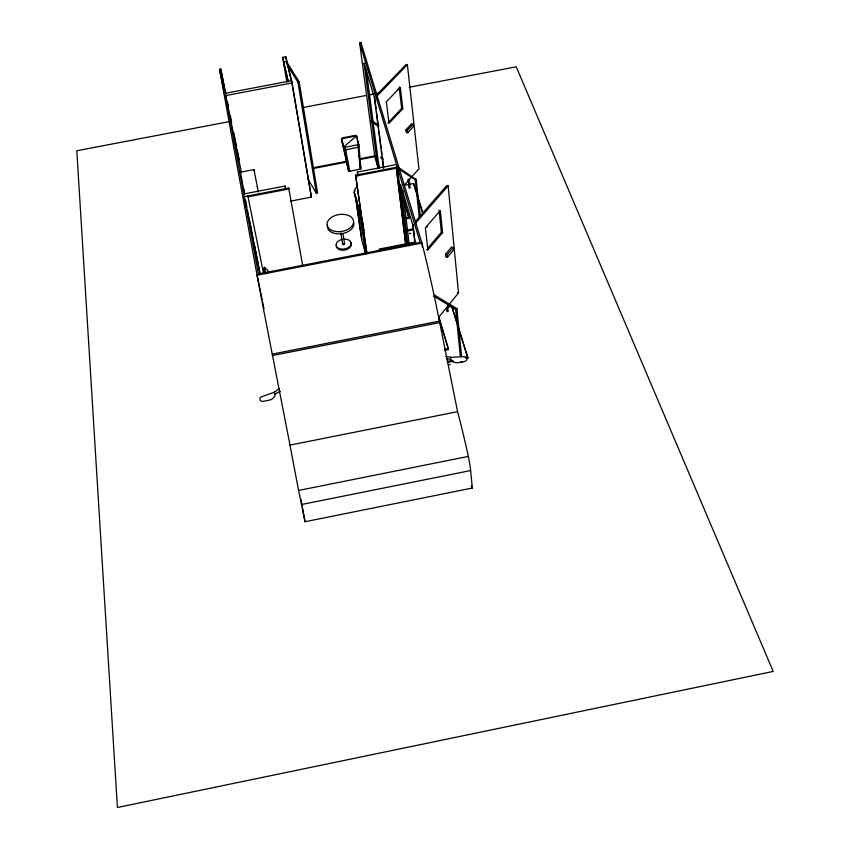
<?xml version="1.0" encoding="UTF-8"?>
<svg xmlns="http://www.w3.org/2000/svg" width="850" height="850" viewBox="0 0 850 850"><rect width="100%" height="100%" fill="white"/><g stroke="black" fill="none" stroke-linecap="round" stroke-linejoin="round"><path stroke-width="1.27" d="M378.186 168.502L374.776 156.655L359.624 42.744L360.921 42.5L421.929 243.058A147.762 12.389 78.8 0 1 439.418 321.162L457.576 411.687A118.097 10.126 78.3 0 1 467.872 454.112L468.382 456.408A21.898 1.987 78.3 0 1 470.613 470.549L472.356 488.038L305.012 521.73L302.621 508.449M434.456 295.056L456.864 308.635C455.175 310.983 457.119 307.456 456.248 309.761L433.829 296.193M455.653 309.219L460.254 355.683M419.39 218.354L415.204 179.159M398.862 169.076L415.459 179.913L416.107 179.531L398.438 167.386M416.022 179.169L414.97 179.456M438.473 317.581L458.501 292.931L448.163 185.821L446.898 185.438L415.597 221.287M456.28 308.933L456.928 308.678M445.517 254.278L451.562 247.063L453.22 247.605L453.464 250.113L447.429 257.327L445.772 256.774L445.517 254.278L447.174 254.819L447.429 257.327M447.174 254.819L453.22 247.605M427.433 248.583L441.352 232.241L439.089 210.131M427.858 249.953L442.595 232.645L440.342 210.524L425.404 227.811L427.858 249.953L426.604 249.539M415.129 223.688L448.163 185.821M404.047 185.396L418.933 168.852L407.384 64.685L406.247 64.388L376.391 95.179M407.671 132.749L413.323 126.639L413.058 124.206L411.559 123.771L405.896 129.869L406.172 132.313L407.671 132.749L407.384 130.305L413.058 124.206M387.876 123.006L401.668 108.428L399.171 86.966M402.783 108.747L389.002 123.335L386.346 101.83L400.297 87.284L402.783 108.747L401.668 108.428M376.624 96.433L407.384 64.685M343.74 146.954L356.554 135.841L358.615 144.553L345.206 147.305A1.371 0.829 -8.5 0 1 343.74 146.954L341.594 138.826A1.317 0.797 -8.5 0 1 342.678 137.806L355.268 135.394A1.137 0.68 -8.2 0 1 356.554 135.841L359.04 147.039L345.589 149.866A1.371 0.829 -8.5 0 1 344.027 149.324L341.594 138.826L356.554 135.841M342.996 243.663L343.262 244.747L344.59 244.088L343.007 233.803M274.327 392.201L275.007 394.496A7.034 4.994 -12.5 0 1 273.913 397.407L273.307 398.066A7.034 4.994 -12.5 0 1 268.908 400.244L263.67 401.274A3.538 2.518 -12.7 0 1 260.217 400.414L259.941 398.777A2.338 1.657 -12.7 0 1 261.364 396.865L274.327 392.201L279.246 388.748M269.748 272.563L264.648 267.378L263.734 267.941L264.711 273.137M274.964 394.134L280.319 391.255M307.976 178.989L316.423 193.407L317.581 193.035L299.168 81.834L287.077 62.56M287.884 66.141L297.936 82.216L299.168 81.834M370.876 121.306L371.354 120.296L370.749 121.274L378.314 126.31M342.114 141.482A1.317 0.797 -8.5 0 0 342.051 141.907L348.702 171.445L360.666 169.033L360.017 162.021M305.033 521.73L298.616 490.45L468.382 456.408M301.442 504.539L470.613 470.549M298.616 490.45L298.169 488.134A118.575 1.286 79 0 1 289.999 445.103L457.576 411.687M225.845 93.713L220.841 69.073L219.534 69.317L257.072 275.209A148.325 1.573 78.9 0 0 272.234 354.099L439.418 321.162M272.234 354.099L272.531 355.534L439.578 322.618M444.678 349.329L448.343 348.606L448.439 349.605L444.784 350.328M447.291 361.441L452.413 360.421M465.237 357.882L467.797 357.372L467.893 358.36L458.596 328.525M447.387 362.419L453.794 361.144M446.962 307.381L451.924 306.414L467.797 357.372M404.696 185.268L413.642 183.536L423.013 213.637M406.311 217.77L408.882 217.271L408.999 218.248L406.428 218.748M407.076 230.042L413.281 228.841M407.192 231.009L413.387 229.808M415.82 241.91L379.206 249.05L379.557 251.664M421.929 243.058L257.072 275.209L262.129 299.689M244.534 194.299L240.476 172.199L253.959 169.607L254.161 170.68M313.618 167.652L345.993 161.415M360.241 158.674L375.785 155.678M312.832 168.587L347.671 161.872M360.506 159.396L374.776 156.655M243.748 193.981L285.058 186.012L285.632 188.657M357.914 176.003L357.351 172.061L396.536 164.507M263.511 273.328L247.839 195.957L247.998 196.849L288.904 188.955L288.713 188.062L244.237 196.648L260.206 274.476M366.796 253.194L355.534 175.174L397.322 167.11L406.714 244.077M355.534 175.174L355.767 176.046L396.461 168.194L405.726 243.865M290.53 201.142L311.387 197.104L292.071 82.96L285.812 56.748L282.636 57.354L286.886 82.099M366.244 69.764L379.004 166.823L377.772 167.057L364.087 63.453L365.383 63.208M225.282 93.309L291.539 80.707L291.869 82.652M292.071 82.96L225.707 95.593L241.304 172.019M229.351 121.603L76.797 150.748L117.406 807.5L773.202 671.426L516.226 66.799L409.296 87.231M302.377 107.652L366.265 95.444M368.879 94.945L374.096 93.957M376.699 93.457L379.312 92.958M397.566 89.473L400.169 88.974M450.436 357.329L464.228 356.692A2.327 1.636 -5.2 0 1 466.374 357.882L466.873 359.465A3.527 2.486 -5.2 0 1 464.153 361.547L458.968 362.578A7.002 4.941 -5.4 0 1 454.027 362.259L453.178 361.898A7.002 4.941 -5.4 0 1 450.872 359.667L450.436 357.329L445.761 356.331M343.719 243.461L344.59 243.918M381.214 157.537C383.488 154.785 378.048 158.653 383.371 158.95M447.058 358.966L450.744 359.316M405.896 129.869L407.384 130.305M441.352 232.241L442.595 232.645M457.311 292.527L458.501 292.931M372.491 121.04L378.983 125.375M416.096 192.026L413.642 183.536M417.658 197.041L422.737 213.35M452.019 307.392L456.663 322.309M359.624 42.744L420.134 242.388L258.411 273.913L220.841 69.073M396.461 168.194L396.196 167.322L405.631 244.29M364.087 63.453L374.414 97.697L383.531 168.279M403.229 198.454L408.882 217.271M438.611 316.243L448.343 348.606M403.346 199.431L408.999 218.248M438.728 317.231L448.439 349.605M377.666 162.201L379.461 168.406M359.986 165.378L360.878 168.587L358.785 144.086M357.351 172.061L358.062 174.686M356.341 198.688L357.319 202.364M357.967 204.808L359.263 209.706M359.624 211.034L361.611 218.503M362.27 221L363.258 224.74M356.957 187.149A10.285 6.449 -8.1 0 0 354.344 192.854L363.332 226.727M354.344 192.854L364.151 230.286M355.332 194.809L361.728 239.636L365.288 253.204M291.731 82.397L286.737 61.423L283.549 62.029L288.214 81.781M282.636 57.354L288.288 81.324M311.387 197.104L292.028 83.629M262.661 302.26L263.989 308.709M227.694 102.786L228.214 105.379M230.329 115.759L231.646 122.241M233.75 132.611L236.651 146.88M237.182 149.472L239.286 159.843M219.534 69.317L224.825 95.253M240.476 172.199L240.688 173.273M244.194 190.453L243.982 189.401L244.46 192.015M257.337 186.83L257.55 187.882M253.959 169.607L258.358 192.036M272.531 355.534L289.999 445.103M264.648 267.378L265.869 273.87M254.979 246.404L255.457 248.954M255.818 250.984L259.696 271.936M249.964 221.776L254.777 247.871M300.942 499.332L302.143 505.846M245.714 200.579L246.192 203.182M246.447 204.701L246.925 207.304M247.393 209.684L251.218 230.488M285.058 186.012L285.526 188.594M288.713 188.062L302.706 265.689M285.812 56.748L287.141 64.568M297.936 82.216L316.423 193.407M340.861 232.911L342.646 244.301M343.644 146.752L348.521 170.765A1.126 0.691 -8.4 0 0 349.807 171.232L345.206 147.305M359.454 211.012L365.734 254.363M356.118 197.933L356.501 200.547M356.873 203.171L357.446 207.092M357.829 209.716L358.211 212.33M358.594 214.954L359.168 218.875M359.55 221.499L359.933 224.113M360.315 226.727L360.878 230.658M361.261 233.282L361.643 235.896M355.226 195.107L361.728 239.636M355.767 176.046L366.839 252.779M357.978 144.851L360.219 169.224M360.921 42.5L361.271 45.114M359.157 155.465L359.497 158.089M374.574 97.038L376.093 108.8M376.433 111.414L378.622 128.414M378.962 131.028L381.161 148.017M381.491 150.631L382.001 154.551M382.341 157.165L383.69 167.62M407.692 243.408L400.509 184.216L412.792 224.974L414.949 243.281M397.332 171.031L397.811 174.941M398.289 178.851L398.767 182.761M399.086 185.364L399.564 189.284M399.882 191.887L400.361 195.798M400.839 199.708L401.158 202.321M401.636 206.231L402.114 210.141M402.433 212.755L402.911 216.665M403.389 220.575L403.867 224.485M404.186 227.099L404.664 231.009M404.983 233.612L405.461 237.532M405.939 241.442L406.257 244.046M402.719 190.528L409.073 243.143M409.116 179.127L410.168 188.137M408 179.191L409.062 188.19M412.983 224.273L415.129 242.59M416.139 179.393L420.24 215.709M422.078 244.364L422.376 246.978M426.923 226.185L427.029 227.152M446.579 307.785L446.994 311.727M447.525 305.097L448.205 311.684M456.939 309.177L461.497 355.64M472.356 488.038A8.234 0.744 78.3 0 1 471.888 487.507M471.548 486.604A8.234 0.744 78.3 0 1 471.293 485.807M353.812 222.859A13.356 8.553 -8.9 0 1 345.674 232.698L342.306 233.58A13.356 8.553 -8.9 0 1 327.537 225.154M344.388 239.116A7.597 4.941 -8.9 0 1 350.094 246.107A7.597 4.941 -8.9 0 1 337.365 247.477A7.597 4.941 -8.9 0 1 342.422 239.328M350.668 242.569A7.597 4.941 -8.9 0 1 344.973 250.028A7.597 4.941 -8.9 0 1 336.281 245.363M346.885 164.613A1.073 0.659 -8.5 0 1 347.267 163.954M356.575 138.04A1.126 0.68 -8.2 0 1 356.915 138.401M354.493 193.896A10.274 6.449 -8.1 0 1 355.013 190.506M407.447 242.941L406.598 243.631L407.447 242.941M460.913 362.036L462.134 362.089L460.913 362.036M449.82 364.469L448.587 364.618L449.82 364.469M410.731 233.421L409.604 233.548L410.731 233.421M332.223 230.573A13.377 8.553 -8.9 0 0 353.483 222.923A13.377 8.553 -8.9 0 0 335.251 215.496A13.377 8.553 -8.9 0 0 332.223 230.573"/></g></svg>
